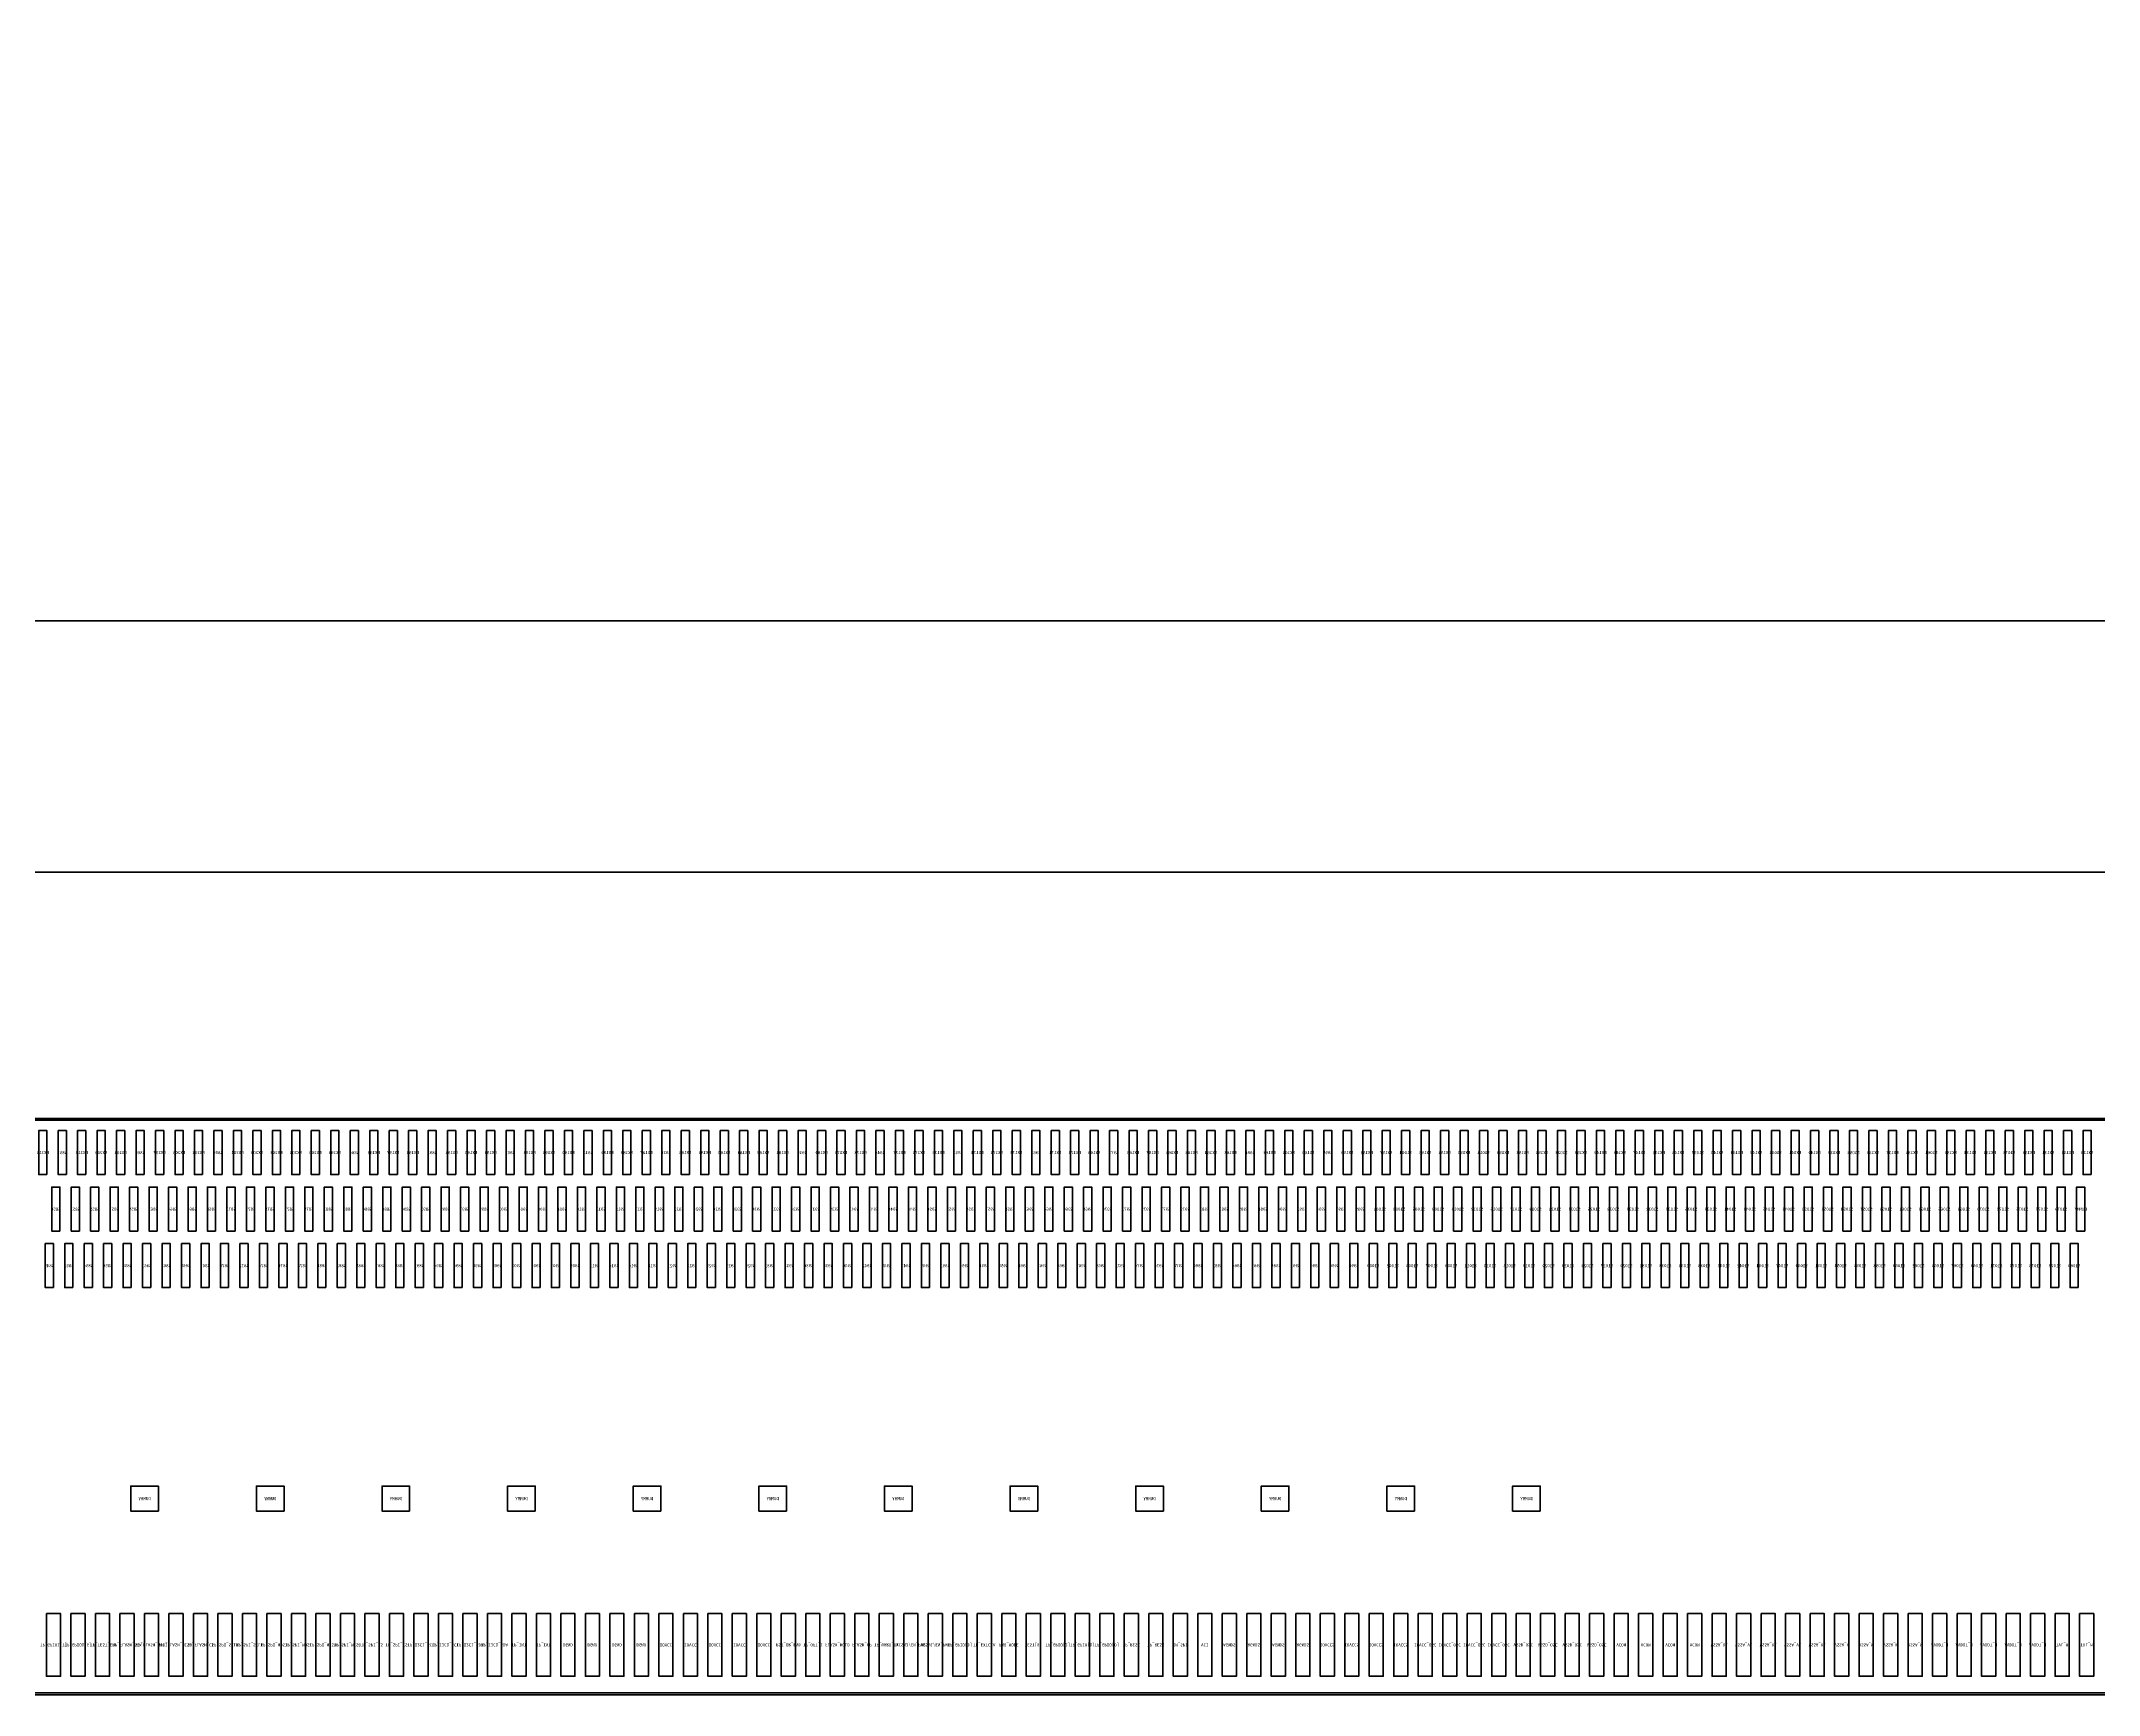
# Model space of a CAD drawing. Header units: inches. Extents: x 384 to 1427, y -468 to -47.
# Drawn here: x 1025.946 to 1029.222, y -290.273 to -287.64 of the extents above; entities that cross this region are included whole.
import ezdxf
from ezdxf.enums import TextEntityAlignment as Align

# ---------------------------------------------------------------- set-up
doc = ezdxf.new("R2010")
doc.units = ezdxf.units.IN
doc.header["$LTSCALE"] = 1.21
doc.header["$MEASUREMENT"] = 0
doc.layers.get('0').update_dxf_attribs({"linetype": 'CONTINUOUS'})
for name, color, linetype, lineweight in [('2ITO.drawing', 4, 'CONTINUOUS', 100), ('LABEL.drawing', 7, 'CONTINUOUS', 100), ('TFT_line.drawing', 3, 'CONTINUOUS', 100)]:
    doc.layers.add(name, color=color, linetype=linetype, lineweight=lineweight)
doc.layers.add('标 注', color=3, linetype='CONTINUOUS')
doc.styles.get("Standard").update_dxf_attribs({"font": 'txt', "width": 0.8})

# ---------------------------------------------------------------- blocks, each defined once
blk = doc.blocks.new('z_ILB3_NOT')
at = {"layer": 'TFT_line.drawing', "color": 3, "linetype": 'Continuous', "lineweight": 100}
blk.add_lwpolyline([(-0.01125, -0.05), (0.01125, -0.05), (0.01125, 0.05), (-0.01125, 0.05)], close=True, dxfattribs=at)
blk = doc.blocks.new('z_DMY1')
at = {"layer": 'TFT_line.drawing', "color": 3, "linetype": 'Continuous', "lineweight": 100}
blk.add_lwpolyline([(-0.022, -0.02), (0.022, -0.02), (0.022, 0.02), (-0.022, 0.02)], close=True, dxfattribs=at)
blk = doc.blocks.new('z_PAD_DUMMY_NOT')
at = {"color": 1, "linetype": 'Continuous', "lineweight": 100}
for p in [(-4.9, -0.1465), (-4.7, -0.1465), (-4.5, -0.1465), (-4.3, -0.1465), (-4.1, -0.1465), (-3.9, -0.1465), (-3.7, -0.1465), (-3.5, -0.1465), (-3.3, -0.1465), (-3.1, -0.1465), (-2.9, -0.1465), (-2.7, -0.1465)]:
    blk.add_blockref('z_DMY1', p, dxfattribs=at)
blk = doc.blocks.new('S_PAD_NOT')
at = {"layer": 'TFT_line.drawing', "color": 3, "linetype": 'Continuous', "lineweight": 100}
blk.add_lwpolyline([(-0.0065, -0.035), (0.0065, -0.035), (0.0065, 0.035), (-0.0065, 0.035)], close=True, dxfattribs=at)
blk = doc.blocks.new('ST7102_padlocation_NOT')
at = {"layer": 'TFT_line.drawing', "color": 3, "linetype": 'Continuous', "lineweight": 100}
for points in [[(-11.25, -0.459), (11.25, -0.459), (11.25, 0.459), (-11.25, 0.459)], [(-11.247, -0.456), (11.247, -0.456), (11.247, 0.456), (-11.247, 0.456)]]:
    blk.add_lwpolyline(points, close=True, dxfattribs=at)
at = {"color": 1, "linetype": 'Continuous', "lineweight": 100}
for name, p in [('S_PAD_NOT', (-5.7929, 0.4045)), ('S_PAD_NOT', (-5.7619, 0.4045)), ('S_PAD_NOT', (-5.7309, 0.4045)), ('S_PAD_NOT', (-5.6999, 0.4045)), ('S_PAD_NOT', (-5.6689, 0.4045)), ('S_PAD_NOT', (-5.6379, 0.4045)), ('S_PAD_NOT', (-5.6069, 0.4045)), ('S_PAD_NOT', (-5.5759, 0.4045)), ('S_PAD_NOT', (-5.5449, 0.4045)), ('S_PAD_NOT', (-5.5139, 0.4045)), ('S_PAD_NOT', (-5.4829, 0.4045)), ('S_PAD_NOT', (-5.4519, 0.4045)), ('S_PAD_NOT', (-5.4209, 0.4045)), ('S_PAD_NOT', (-5.3899, 0.4045)), ('S_PAD_NOT', (-5.3589, 0.4045)), ('S_PAD_NOT', (-5.3279, 0.4045)), ('S_PAD_NOT', (-5.2969, 0.4045)), ('S_PAD_NOT', (-5.2659, 0.4045)), ('S_PAD_NOT', (-5.2349, 0.4045)), ('S_PAD_NOT', (-5.2039, 0.4045)), ('S_PAD_NOT', (-5.1729, 0.4045)), ('S_PAD_NOT', (-5.1419, 0.4045)), ('S_PAD_NOT', (-5.1109, 0.4045)), ('S_PAD_NOT', (-5.0799, 0.4045)), ('S_PAD_NOT', (-5.0489, 0.4045)), ('S_PAD_NOT', (-5.0179, 0.4045)), ('S_PAD_NOT', (-4.9869, 0.4045)), ('S_PAD_NOT', (-4.9559, 0.4045)), ('S_PAD_NOT', (-4.9249, 0.4045)), ('S_PAD_NOT', (-4.8939, 0.4045)), ('S_PAD_NOT', (-4.8629, 0.4045)), ('S_PAD_NOT', (-4.8319, 0.4045)), ('S_PAD_NOT', (-4.8009, 0.4045)), ('S_PAD_NOT', (-4.7699, 0.4045)), ('S_PAD_NOT', (-4.7389, 0.4045)), ('S_PAD_NOT', (-4.7079, 0.4045)), ('S_PAD_NOT', (-4.6769, 0.4045)), ('S_PAD_NOT', (-4.6459, 0.4045)), ('S_PAD_NOT', (-4.6149, 0.4045)), ('S_PAD_NOT', (-4.5839, 0.4045)), ('S_PAD_NOT', (-4.5529, 0.4045)), ('S_PAD_NOT', (-4.5219, 0.4045)), ('S_PAD_NOT', (-4.4909, 0.4045)), ('S_PAD_NOT', (-4.4599, 0.4045)), ('S_PAD_NOT', (-4.4289, 0.4045)), ('S_PAD_NOT', (-4.3979, 0.4045)), ('S_PAD_NOT', (-4.3669, 0.4045)), ('S_PAD_NOT', (-4.3359, 0.4045)), ('S_PAD_NOT', (-4.3049, 0.4045)), ('S_PAD_NOT', (-4.2739, 0.4045)), ('S_PAD_NOT', (-4.2429, 0.4045)), ('S_PAD_NOT', (-4.2119, 0.4045)), ('S_PAD_NOT', (-4.1809, 0.4045)), ('S_PAD_NOT', (-4.1499, 0.4045)), ('S_PAD_NOT', (-4.1189, 0.4045)), ('S_PAD_NOT', (-4.0879, 0.4045)), ('S_PAD_NOT', (-4.0569, 0.4045)), ('S_PAD_NOT', (-4.0259, 0.4045)), ('S_PAD_NOT', (-3.9949, 0.4045)), ('S_PAD_NOT', (-3.9639, 0.4045)), ('S_PAD_NOT', (-3.9329, 0.4045)), ('S_PAD_NOT', (-3.9019, 0.4045)), ('S_PAD_NOT', (-3.8709, 0.4045)), ('S_PAD_NOT', (-3.8399, 0.4045)), ('S_PAD_NOT', (-3.8089, 0.4045)), ('S_PAD_NOT', (-3.7779, 0.4045)), ('S_PAD_NOT', (-3.7469, 0.4045)), ('S_PAD_NOT', (-3.7159, 0.4045)), ('S_PAD_NOT', (-3.6849, 0.4045)), ('S_PAD_NOT', (-3.6539, 0.4045)), ('S_PAD_NOT', (-3.6229, 0.4045)), ('S_PAD_NOT', (-3.5919, 0.4045)), ('S_PAD_NOT', (-3.5609, 0.4045)), ('S_PAD_NOT', (-3.5299, 0.4045)), ('S_PAD_NOT', (-3.4989, 0.4045)), ('S_PAD_NOT', (-3.4679, 0.4045)), ('S_PAD_NOT', (-3.4369, 0.4045)), ('S_PAD_NOT', (-3.4059, 0.4045)), ('S_PAD_NOT', (-3.3749, 0.4045)), ('S_PAD_NOT', (-3.3439, 0.4045)), ('S_PAD_NOT', (-3.3129, 0.4045)), ('S_PAD_NOT', (-3.2819, 0.4045)), ('S_PAD_NOT', (-3.2509, 0.4045)), ('S_PAD_NOT', (-3.2199, 0.4045)), ('S_PAD_NOT', (-3.1889, 0.4045)), ('S_PAD_NOT', (-3.1579, 0.4045)), ('S_PAD_NOT', (-3.1269, 0.4045)), ('S_PAD_NOT', (-3.0959, 0.4045)), ('S_PAD_NOT', (-3.0649, 0.4045)), ('S_PAD_NOT', (-3.0339, 0.4045)), ('S_PAD_NOT', (-3.0029, 0.4045)), ('S_PAD_NOT', (-2.9719, 0.4045)), ('S_PAD_NOT', (-2.9409, 0.4045)), ('S_PAD_NOT', (-2.9099, 0.4045)), ('S_PAD_NOT', (-2.8789, 0.4045)), ('S_PAD_NOT', (-2.8479, 0.4045)), ('S_PAD_NOT', (-2.8169, 0.4045)), ('S_PAD_NOT', (-2.7859, 0.4045)), ('S_PAD_NOT', (-2.7549, 0.4045)), ('S_PAD_NOT', (-2.7239, 0.4045)), ('S_PAD_NOT', (-2.6929, 0.4045)), ('S_PAD_NOT', (-2.6619, 0.4045)), ('S_PAD_NOT', (-2.6309, 0.4045)), ('S_PAD_NOT', (-2.5999, 0.4045)), ('S_PAD_NOT', (-2.5689, 0.4045)), ('S_PAD_NOT', (-2.5379, 0.4045)), ('z_PAD_DUMMY_NOT', (0, 0)), ('S_PAD_NOT', (-5.7826, 0.3145)), ('S_PAD_NOT', (-5.7516, 0.3145)), ('S_PAD_NOT', (-5.7206, 0.3145)), ('S_PAD_NOT', (-5.6896, 0.3145)), ('S_PAD_NOT', (-5.6586, 0.3145)), ('S_PAD_NOT', (-5.6276, 0.3145)), ('S_PAD_NOT', (-5.5966, 0.3145)), ('S_PAD_NOT', (-5.5656, 0.3145)), ('S_PAD_NOT', (-5.5346, 0.3145)), ('S_PAD_NOT', (-5.5036, 0.3145)), ('S_PAD_NOT', (-5.4726, 0.3145)), ('S_PAD_NOT', (-5.4416, 0.3145)), ('S_PAD_NOT', (-5.4106, 0.3145)), ('S_PAD_NOT', (-5.3796, 0.3145)), ('S_PAD_NOT', (-5.3486, 0.3145)), ('S_PAD_NOT', (-5.3176, 0.3145)), ('S_PAD_NOT', (-5.2866, 0.3145)), ('S_PAD_NOT', (-5.2556, 0.3145)), ('S_PAD_NOT', (-5.2246, 0.3145)), ('S_PAD_NOT', (-5.1936, 0.3145)), ('S_PAD_NOT', (-5.1626, 0.3145)), ('S_PAD_NOT', (-5.1316, 0.3145)), ('S_PAD_NOT', (-5.1006, 0.3145)), ('S_PAD_NOT', (-5.0696, 0.3145)), ('S_PAD_NOT', (-5.0386, 0.3145)), ('S_PAD_NOT', (-5.0076, 0.3145)), ('S_PAD_NOT', (-4.9766, 0.3145)), ('S_PAD_NOT', (-4.9456, 0.3145)), ('S_PAD_NOT', (-4.9146, 0.3145)), ('S_PAD_NOT', (-4.8836, 0.3145)), ('S_PAD_NOT', (-4.8526, 0.3145)), ('S_PAD_NOT', (-4.8216, 0.3145)), ('S_PAD_NOT', (-4.7906, 0.3145)), ('S_PAD_NOT', (-4.7596, 0.3145)), ('S_PAD_NOT', (-4.7286, 0.3145)), ('S_PAD_NOT', (-4.6976, 0.3145)), ('S_PAD_NOT', (-4.6666, 0.3145)), ('S_PAD_NOT', (-4.6356, 0.3145)), ('S_PAD_NOT', (-4.6046, 0.3145)), ('S_PAD_NOT', (-4.5736, 0.3145)), ('S_PAD_NOT', (-4.5426, 0.3145)), ('S_PAD_NOT', (-4.5116, 0.3145)), ('S_PAD_NOT', (-4.4806, 0.3145)), ('S_PAD_NOT', (-4.4496, 0.3145)), ('S_PAD_NOT', (-4.4186, 0.3145)), ('S_PAD_NOT', (-4.3876, 0.3145)), ('S_PAD_NOT', (-4.3566, 0.3145)), ('S_PAD_NOT', (-4.3256, 0.3145)), ('S_PAD_NOT', (-4.2946, 0.3145)), ('S_PAD_NOT', (-4.2636, 0.3145)), ('S_PAD_NOT', (-4.2326, 0.3145)), ('S_PAD_NOT', (-4.2016, 0.3145)), ('S_PAD_NOT', (-4.1706, 0.3145)), ('S_PAD_NOT', (-4.1396, 0.3145)), ('S_PAD_NOT', (-4.1086, 0.3145)), ('S_PAD_NOT', (-4.0776, 0.3145)), ('S_PAD_NOT', (-4.0466, 0.3145)), ('S_PAD_NOT', (-4.0156, 0.3145)), ('S_PAD_NOT', (-3.9846, 0.3145)), ('S_PAD_NOT', (-3.9536, 0.3145)), ('S_PAD_NOT', (-3.9226, 0.3145)), ('S_PAD_NOT', (-3.8916, 0.3145)), ('S_PAD_NOT', (-3.8606, 0.3145)), ('S_PAD_NOT', (-3.8296, 0.3145)), ('S_PAD_NOT', (-3.7986, 0.3145)), ('S_PAD_NOT', (-3.7676, 0.3145)), ('S_PAD_NOT', (-3.7366, 0.3145)), ('S_PAD_NOT', (-3.7056, 0.3145)), ('S_PAD_NOT', (-3.6746, 0.3145)), ('S_PAD_NOT', (-3.6436, 0.3145)), ('S_PAD_NOT', (-3.6126, 0.3145)), ('S_PAD_NOT', (-3.5816, 0.3145)), ('S_PAD_NOT', (-3.5506, 0.3145)), ('S_PAD_NOT', (-3.5196, 0.3145)), ('S_PAD_NOT', (-3.4886, 0.3145)), ('S_PAD_NOT', (-3.4576, 0.3145)), ('S_PAD_NOT', (-3.4266, 0.3145)), ('S_PAD_NOT', (-3.3956, 0.3145)), ('S_PAD_NOT', (-3.3646, 0.3145)), ('S_PAD_NOT', (-3.3336, 0.3145)), ('S_PAD_NOT', (-3.3026, 0.3145)), ('S_PAD_NOT', (-3.2716, 0.3145)), ('S_PAD_NOT', (-3.2406, 0.3145)), ('S_PAD_NOT', (-3.2096, 0.3145)), ('S_PAD_NOT', (-3.1786, 0.3145)), ('S_PAD_NOT', (-3.1476, 0.3145)), ('S_PAD_NOT', (-3.1166, 0.3145)), ('S_PAD_NOT', (-3.0856, 0.3145)), ('S_PAD_NOT', (-3.0546, 0.3145)), ('S_PAD_NOT', (-3.0236, 0.3145)), ('S_PAD_NOT', (-2.9926, 0.3145)), ('S_PAD_NOT', (-2.9616, 0.3145)), ('S_PAD_NOT', (-2.9306, 0.3145)), ('S_PAD_NOT', (-2.8996, 0.3145)), ('S_PAD_NOT', (-2.8686, 0.3145)), ('S_PAD_NOT', (-2.8376, 0.3145)), ('S_PAD_NOT', (-2.8066, 0.3145)), ('S_PAD_NOT', (-2.7756, 0.3145)), ('S_PAD_NOT', (-2.7446, 0.3145)), ('S_PAD_NOT', (-2.7136, 0.3145)), ('S_PAD_NOT', (-2.6826, 0.3145)), ('S_PAD_NOT', (-2.6516, 0.3145)), ('S_PAD_NOT', (-2.6206, 0.3145)), ('S_PAD_NOT', (-2.5896, 0.3145)), ('S_PAD_NOT', (-2.5586, 0.3145)), ('S_PAD_NOT', (-5.7723, 0.2245)), ('S_PAD_NOT', (-5.7413, 0.2245)), ('S_PAD_NOT', (-5.7103, 0.2245)), ('S_PAD_NOT', (-5.6793, 0.2245)), ('S_PAD_NOT', (-5.6483, 0.2245)), ('S_PAD_NOT', (-5.6173, 0.2245)), ('S_PAD_NOT', (-5.5863, 0.2245)), ('S_PAD_NOT', (-5.5553, 0.2245)), ('S_PAD_NOT', (-5.5243, 0.2245)), ('S_PAD_NOT', (-5.4933, 0.2245)), ('S_PAD_NOT', (-5.4623, 0.2245)), ('S_PAD_NOT', (-5.4313, 0.2245)), ('S_PAD_NOT', (-5.4003, 0.2245)), ('S_PAD_NOT', (-5.3693, 0.2245)), ('S_PAD_NOT', (-5.3383, 0.2245)), ('S_PAD_NOT', (-5.3073, 0.2245)), ('S_PAD_NOT', (-5.2763, 0.2245)), ('S_PAD_NOT', (-5.2453, 0.2245)), ('S_PAD_NOT', (-5.2143, 0.2245)), ('S_PAD_NOT', (-5.1833, 0.2245)), ('S_PAD_NOT', (-5.1523, 0.2245)), ('S_PAD_NOT', (-5.1213, 0.2245)), ('S_PAD_NOT', (-5.0903, 0.2245)), ('S_PAD_NOT', (-5.0593, 0.2245)), ('S_PAD_NOT', (-5.0283, 0.2245)), ('S_PAD_NOT', (-4.9973, 0.2245)), ('S_PAD_NOT', (-4.9663, 0.2245)), ('S_PAD_NOT', (-4.9353, 0.2245)), ('S_PAD_NOT', (-4.9043, 0.2245)), ('S_PAD_NOT', (-4.8733, 0.2245)), ('S_PAD_NOT', (-4.8423, 0.2245)), ('S_PAD_NOT', (-4.8113, 0.2245)), ('S_PAD_NOT', (-4.7803, 0.2245)), ('S_PAD_NOT', (-4.7493, 0.2245)), ('S_PAD_NOT', (-4.7183, 0.2245)), ('S_PAD_NOT', (-4.6873, 0.2245)), ('S_PAD_NOT', (-4.6563, 0.2245)), ('S_PAD_NOT', (-4.6253, 0.2245)), ('S_PAD_NOT', (-4.5943, 0.2245)), ('S_PAD_NOT', (-4.5633, 0.2245)), ('S_PAD_NOT', (-4.5323, 0.2245)), ('S_PAD_NOT', (-4.5013, 0.2245)), ('S_PAD_NOT', (-4.4703, 0.2245)), ('S_PAD_NOT', (-4.4393, 0.2245)), ('S_PAD_NOT', (-4.4083, 0.2245)), ('S_PAD_NOT', (-4.3773, 0.2245)), ('S_PAD_NOT', (-4.3463, 0.2245)), ('S_PAD_NOT', (-4.3153, 0.2245)), ('S_PAD_NOT', (-4.2843, 0.2245)), ('S_PAD_NOT', (-4.2533, 0.2245)), ('S_PAD_NOT', (-4.2223, 0.2245)), ('S_PAD_NOT', (-4.1913, 0.2245)), ('S_PAD_NOT', (-4.1603, 0.2245)), ('S_PAD_NOT', (-4.1293, 0.2245)), ('S_PAD_NOT', (-4.0983, 0.2245)), ('S_PAD_NOT', (-4.0673, 0.2245)), ('S_PAD_NOT', (-4.0363, 0.2245)), ('S_PAD_NOT', (-4.0053, 0.2245)), ('S_PAD_NOT', (-3.9743, 0.2245)), ('S_PAD_NOT', (-3.9433, 0.2245)), ('S_PAD_NOT', (-3.9123, 0.2245)), ('S_PAD_NOT', (-3.8813, 0.2245)), ('S_PAD_NOT', (-3.8503, 0.2245)), ('S_PAD_NOT', (-3.8193, 0.2245)), ('S_PAD_NOT', (-3.7883, 0.2245)), ('S_PAD_NOT', (-3.7573, 0.2245)), ('S_PAD_NOT', (-3.7263, 0.2245)), ('S_PAD_NOT', (-3.6953, 0.2245)), ('S_PAD_NOT', (-3.6643, 0.2245)), ('S_PAD_NOT', (-3.6333, 0.2245)), ('S_PAD_NOT', (-3.6023, 0.2245)), ('S_PAD_NOT', (-3.5713, 0.2245)), ('S_PAD_NOT', (-3.5403, 0.2245)), ('S_PAD_NOT', (-3.5093, 0.2245)), ('S_PAD_NOT', (-3.4783, 0.2245)), ('S_PAD_NOT', (-3.4473, 0.2245)), ('S_PAD_NOT', (-3.4163, 0.2245)), ('S_PAD_NOT', (-3.3853, 0.2245)), ('S_PAD_NOT', (-3.3543, 0.2245)), ('S_PAD_NOT', (-3.3233, 0.2245)), ('S_PAD_NOT', (-3.2923, 0.2245)), ('S_PAD_NOT', (-3.2613, 0.2245)), ('S_PAD_NOT', (-3.2303, 0.2245)), ('S_PAD_NOT', (-3.1993, 0.2245)), ('S_PAD_NOT', (-3.1683, 0.2245)), ('S_PAD_NOT', (-3.1373, 0.2245)), ('S_PAD_NOT', (-3.1063, 0.2245)), ('S_PAD_NOT', (-3.0753, 0.2245)), ('S_PAD_NOT', (-3.0443, 0.2245)), ('S_PAD_NOT', (-3.0133, 0.2245)), ('S_PAD_NOT', (-2.9823, 0.2245)), ('S_PAD_NOT', (-2.9513, 0.2245)), ('S_PAD_NOT', (-2.9203, 0.2245)), ('S_PAD_NOT', (-2.8893, 0.2245)), ('S_PAD_NOT', (-2.8583, 0.2245)), ('S_PAD_NOT', (-2.8273, 0.2245)), ('S_PAD_NOT', (-2.7963, 0.2245)), ('S_PAD_NOT', (-2.7653, 0.2245)), ('S_PAD_NOT', (-2.7343, 0.2245)), ('S_PAD_NOT', (-2.7033, 0.2245)), ('S_PAD_NOT', (-2.6723, 0.2245)), ('S_PAD_NOT', (-2.6413, 0.2245)), ('S_PAD_NOT', (-2.6103, 0.2245)), ('S_PAD_NOT', (-2.5793, 0.2245)), ('S_PAD_NOT', (-2.5483, 0.2245))]:
    blk.add_blockref(name, p, dxfattribs=at)
at = {"color": 1, "linetype": 'Continuous', "lineweight": 100, "rotation": 180}
for p in [(-5.792, -0.3795), (-5.753, -0.3795), (-5.714, -0.3795), (-5.675, -0.3795), (-5.636, -0.3795), (-5.597, -0.3795), (-5.558, -0.3795), (-5.519, -0.3795), (-5.48, -0.3795), (-5.441, -0.3795), (-5.402, -0.3795), (-5.363, -0.3795), (-5.324, -0.3795), (-5.285, -0.3795), (-5.246, -0.3795), (-5.207, -0.3795), (-5.168, -0.3795), (-5.129, -0.3795), (-5.09, -0.3795), (-5.051, -0.3795), (-5.012, -0.3795), (-4.973, -0.3795), (-4.934, -0.3795), (-4.895, -0.3795), (-4.856, -0.3795), (-4.817, -0.3795), (-4.778, -0.3795), (-4.739, -0.3795), (-4.7, -0.3795), (-4.661, -0.3795), (-4.622, -0.3795), (-4.583, -0.3795), (-4.544, -0.3795), (-4.505, -0.3795), (-4.466, -0.3795), (-4.427, -0.3795), (-4.388, -0.3795), (-4.349, -0.3795), (-4.31, -0.3795), (-4.271, -0.3795), (-4.232, -0.3795), (-4.193, -0.3795), (-4.154, -0.3795), (-4.115, -0.3795), (-4.076, -0.3795), (-4.037, -0.3795), (-3.998, -0.3795), (-3.959, -0.3795), (-3.92, -0.3795), (-3.881, -0.3795), (-3.842, -0.3795), (-3.803, -0.3795), (-3.764, -0.3795), (-3.725, -0.3795), (-3.686, -0.3795), (-3.647, -0.3795), (-3.608, -0.3795), (-3.569, -0.3795), (-3.53, -0.3795), (-3.491, -0.3795), (-3.452, -0.3795), (-3.413, -0.3795), (-3.374, -0.3795), (-3.335, -0.3795), (-3.296, -0.3795), (-3.257, -0.3795), (-3.218, -0.3795), (-3.179, -0.3795), (-3.14, -0.3795), (-3.101, -0.3795), (-3.062, -0.3795), (-3.023, -0.3795), (-2.984, -0.3795), (-2.945, -0.3795), (-2.906, -0.3795), (-2.867, -0.3795), (-2.828, -0.3795), (-2.789, -0.3795), (-2.75, -0.3795), (-2.711, -0.3795), (-2.672, -0.3795), (-2.633, -0.3795), (-2.594, -0.3795), (-2.555, -0.3795)]:
    blk.add_blockref('z_ILB3_NOT', p, dxfattribs=at)
at = {"layer": 'LABEL.drawing', "color": 7, "linetype": 'Continuous', "lineweight": 100}
for s, p in [('RX129', (-5.7929, 0.4045)), ('RX130', (-5.7619, 0.4045)), ('RX131', (-5.7309, 0.4045)), ('RX132', (-5.6999, 0.4045)), ('S1073', (-5.6689, 0.4045)), ('RX133', (-5.6379, 0.4045)), ('RX134', (-5.6069, 0.4045)), ('RX135', (-5.5759, 0.4045)), ('S1064', (-5.5449, 0.4045)), ('RX136', (-5.5139, 0.4045)), ('RX137', (-5.4829, 0.4045)), ('RX138', (-5.4519, 0.4045)), ('S1055', (-5.4209, 0.4045)), ('RX139', (-5.3899, 0.4045)), ('RX140', (-5.3589, 0.4045)), ('RX141', (-5.3279, 0.4045)), ('S1046', (-5.2969, 0.4045)), ('RX142', (-5.2659, 0.4045)), ('RX143', (-5.2349, 0.4045)), ('RX144', (-5.2039, 0.4045)), ('S1037', (-5.1729, 0.4045)), ('RX145', (-5.1419, 0.4045)), ('RX146', (-5.1109, 0.4045)), ('RX147', (-5.0799, 0.4045)), ('RX148', (-5.0489, 0.4045)), ('RX149', (-5.0179, 0.4045)), ('RX150', (-4.9869, 0.4045)), ('S1022', (-4.9559, 0.4045)), ('RX151', (-4.9249, 0.4045)), ('RX152', (-4.8939, 0.4045)), ('RX153', (-4.8629, 0.4045)), ('S1013', (-4.8319, 0.4045)), ('RX154', (-4.8009, 0.4045)), ('RX155', (-4.7699, 0.4045)), ('RX156', (-4.7389, 0.4045)), ('S1004', (-4.7079, 0.4045)), ('RX157', (-4.6769, 0.4045)), ('RX158', (-4.6459, 0.4045)), ('RX159', (-4.6149, 0.4045)), ('S995', (-4.5839, 0.4045)), ('RX160', (-4.5529, 0.4045)), ('RX161', (-4.5219, 0.4045)), ('RX162', (-4.4909, 0.4045)), ('S986', (-4.4599, 0.4045)), ('RX163', (-4.4289, 0.4045)), ('RX164', (-4.3979, 0.4045)), ('RX165', (-4.3669, 0.4045)), ('RX166', (-4.3359, 0.4045)), ('RX167', (-4.3049, 0.4045)), ('RX168', (-4.2739, 0.4045)), ('S971', (-4.2429, 0.4045)), ('RX169', (-4.2119, 0.4045)), ('RX170', (-4.1809, 0.4045)), ('RX171', (-4.1499, 0.4045)), ('S962', (-4.1189, 0.4045)), ('RX172', (-4.0879, 0.4045)), ('RX173', (-4.0569, 0.4045)), ('RX174', (-4.0259, 0.4045)), ('S953', (-3.9949, 0.4045)), ('RX175', (-3.9639, 0.4045)), ('RX176', (-3.9329, 0.4045)), ('RX177', (-3.9019, 0.4045)), ('S944', (-3.8709, 0.4045)), ('RX178', (-3.8399, 0.4045)), ('RX179', (-3.8089, 0.4045)), ('RX180', (-3.7779, 0.4045)), ('S935', (-3.7469, 0.4045)), ('RX181', (-3.7159, 0.4045)), ('RX182', (-3.6849, 0.4045)), ('RX183', (-3.6539, 0.4045)), ('RX184', (-3.6229, 0.4045)), ('RX185', (-3.5919, 0.4045)), ('RX186', (-3.5609, 0.4045)), ('S920', (-3.5299, 0.4045)), ('RX187', (-3.4989, 0.4045)), ('RX188', (-3.4679, 0.4045)), ('RX189', (-3.4369, 0.4045)), ('S911', (-3.4059, 0.4045)), ('RX190', (-3.3749, 0.4045)), ('RX191', (-3.3439, 0.4045)), ('RX192', (-3.3129, 0.4045)), ('S902', (-3.2819, 0.4045)), ('RX193', (-3.2509, 0.4045)), ('RX194', (-3.2199, 0.4045)), ('RX195', (-3.1889, 0.4045)), ('S893', (-3.1579, 0.4045)), ('RX196', (-3.1269, 0.4045)), ('RX197', (-3.0959, 0.4045)), ('RX198', (-3.0649, 0.4045)), ('S884', (-3.0339, 0.4045)), ('RX199', (-3.0029, 0.4045)), ('RX200', (-2.9719, 0.4045)), ('RX201', (-2.9409, 0.4045)), ('RX202', (-2.9099, 0.4045)), ('RX203', (-2.8789, 0.4045)), ('RX204', (-2.8479, 0.4045)), ('S869', (-2.8169, 0.4045)), ('RX205', (-2.7859, 0.4045)), ('RX206', (-2.7549, 0.4045)), ('RX207', (-2.7239, 0.4045)), ('S860', (-2.6929, 0.4045)), ('RX208', (-2.6619, 0.4045)), ('RX209', (-2.6309, 0.4045)), ('RX210', (-2.5999, 0.4045)), ('S851', (-2.5689, 0.4045)), ('RX211', (-2.5379, 0.4045)), ('DUMMY', (-5.7826, 0.3145)), ('S1079', (-5.7516, 0.3145)), ('S1077', (-5.7206, 0.3145)), ('S1075', (-5.6896, 0.3145)), ('S1072', (-5.6586, 0.3145)), ('S1070', (-5.6276, 0.3145)), ('S1068', (-5.5966, 0.3145)), ('S1066', (-5.5656, 0.3145)), ('S1063', (-5.5346, 0.3145)), ('S1061', (-5.5036, 0.3145)), ('S1059', (-5.4726, 0.3145)), ('S1057', (-5.4416, 0.3145)), ('S1054', (-5.4106, 0.3145)), ('S1052', (-5.3796, 0.3145)), ('S1050', (-5.3486, 0.3145)), ('S1048', (-5.3176, 0.3145)), ('S1045', (-5.2866, 0.3145)), ('S1043', (-5.2556, 0.3145)), ('S1041', (-5.2246, 0.3145)), ('S1039', (-5.1936, 0.3145)), ('S1036', (-5.1626, 0.3145)), ('S1034', (-5.1316, 0.3145)), ('S1032', (-5.1006, 0.3145)), ('S1030', (-5.0696, 0.3145)), ('S1028', (-5.0386, 0.3145)), ('S1026', (-5.0076, 0.3145)), ('S1024', (-4.9766, 0.3145)), ('S1021', (-4.9456, 0.3145)), ('S1019', (-4.9146, 0.3145)), ('S1017', (-4.8836, 0.3145)), ('S1015', (-4.8526, 0.3145)), ('S1012', (-4.8216, 0.3145)), ('S1010', (-4.7906, 0.3145)), ('S1008', (-4.7596, 0.3145)), ('S1006', (-4.7286, 0.3145)), ('S1003', (-4.6976, 0.3145)), ('S1001', (-4.6666, 0.3145)), ('S999', (-4.6356, 0.3145)), ('S997', (-4.6046, 0.3145)), ('S994', (-4.5736, 0.3145)), ('S992', (-4.5426, 0.3145)), ('S990', (-4.5116, 0.3145)), ('S988', (-4.4806, 0.3145)), ('S985', (-4.4496, 0.3145)), ('S983', (-4.4186, 0.3145)), ('S981', (-4.3876, 0.3145)), ('S979', (-4.3566, 0.3145)), ('S977', (-4.3256, 0.3145)), ('S975', (-4.2946, 0.3145)), ('S973', (-4.2636, 0.3145)), ('S970', (-4.2326, 0.3145)), ('S968', (-4.2016, 0.3145)), ('S966', (-4.1706, 0.3145)), ('S964', (-4.1396, 0.3145)), ('S961', (-4.1086, 0.3145)), ('S959', (-4.0776, 0.3145)), ('S957', (-4.0466, 0.3145)), ('S955', (-4.0156, 0.3145)), ('S952', (-3.9846, 0.3145)), ('S950', (-3.9536, 0.3145)), ('S948', (-3.9226, 0.3145)), ('S946', (-3.8916, 0.3145)), ('S943', (-3.8606, 0.3145)), ('S941', (-3.8296, 0.3145)), ('S939', (-3.7986, 0.3145)), ('S937', (-3.7676, 0.3145)), ('S934', (-3.7366, 0.3145)), ('S932', (-3.7056, 0.3145)), ('S930', (-3.6746, 0.3145)), ('S928', (-3.6436, 0.3145)), ('S926', (-3.6126, 0.3145)), ('S924', (-3.5816, 0.3145)), ('S922', (-3.5506, 0.3145)), ('S919', (-3.5196, 0.3145)), ('S917', (-3.4886, 0.3145)), ('S915', (-3.4576, 0.3145)), ('S913', (-3.4266, 0.3145)), ('S910', (-3.3956, 0.3145)), ('S908', (-3.3646, 0.3145)), ('S906', (-3.3336, 0.3145)), ('S904', (-3.3026, 0.3145)), ('S901', (-3.2716, 0.3145)), ('S899', (-3.2406, 0.3145)), ('S897', (-3.2096, 0.3145)), ('S895', (-3.1786, 0.3145)), ('S892', (-3.1476, 0.3145)), ('S890', (-3.1166, 0.3145)), ('S888', (-3.0856, 0.3145)), ('S886', (-3.0546, 0.3145)), ('S883', (-3.0236, 0.3145)), ('S881', (-2.9926, 0.3145)), ('S879', (-2.9616, 0.3145)), ('S877', (-2.9306, 0.3145)), ('S875', (-2.8996, 0.3145)), ('S873', (-2.8686, 0.3145)), ('S871', (-2.8376, 0.3145)), ('S868', (-2.8066, 0.3145)), ('S866', (-2.7756, 0.3145)), ('S864', (-2.7446, 0.3145)), ('S862', (-2.7136, 0.3145)), ('S859', (-2.6826, 0.3145)), ('S857', (-2.6516, 0.3145)), ('S855', (-2.6206, 0.3145)), ('S853', (-2.5896, 0.3145)), ('S850', (-2.5586, 0.3145)), ('S1080', (-5.7723, 0.2245)), ('S1078', (-5.7413, 0.2245)), ('S1076', (-5.7103, 0.2245)), ('S1074', (-5.6793, 0.2245)), ('S1071', (-5.6483, 0.2245)), ('S1069', (-5.6173, 0.2245)), ('S1067', (-5.5863, 0.2245)), ('S1065', (-5.5553, 0.2245)), ('S1062', (-5.5243, 0.2245)), ('S1060', (-5.4933, 0.2245)), ('S1058', (-5.4623, 0.2245)), ('S1056', (-5.4313, 0.2245)), ('S1053', (-5.4003, 0.2245)), ('S1051', (-5.3693, 0.2245)), ('S1049', (-5.3383, 0.2245)), ('S1047', (-5.3073, 0.2245)), ('S1044', (-5.2763, 0.2245)), ('S1042', (-5.2453, 0.2245)), ('S1040', (-5.2143, 0.2245)), ('S1038', (-5.1833, 0.2245)), ('S1035', (-5.1523, 0.2245)), ('S1033', (-5.1213, 0.2245)), ('S1031', (-5.0903, 0.2245)), ('S1029', (-5.0593, 0.2245)), ('S1027', (-5.0283, 0.2245)), ('S1025', (-4.9973, 0.2245)), ('S1023', (-4.9663, 0.2245)), ('S1020', (-4.9353, 0.2245)), ('S1018', (-4.9043, 0.2245)), ('S1016', (-4.8733, 0.2245)), ('S1014', (-4.8423, 0.2245)), ('S1011', (-4.8113, 0.2245)), ('S1009', (-4.7803, 0.2245)), ('S1007', (-4.7493, 0.2245)), ('S1005', (-4.7183, 0.2245)), ('S1002', (-4.6873, 0.2245)), ('S1000', (-4.6563, 0.2245)), ('S998', (-4.6253, 0.2245)), ('S996', (-4.5943, 0.2245)), ('S993', (-4.5633, 0.2245)), ('S991', (-4.5323, 0.2245)), ('S989', (-4.5013, 0.2245)), ('S987', (-4.4703, 0.2245)), ('S984', (-4.4393, 0.2245)), ('S982', (-4.4083, 0.2245)), ('S980', (-4.3773, 0.2245)), ('S978', (-4.3463, 0.2245)), ('S976', (-4.3153, 0.2245)), ('S974', (-4.2843, 0.2245)), ('S972', (-4.2533, 0.2245)), ('S969', (-4.2223, 0.2245)), ('S967', (-4.1913, 0.2245)), ('S965', (-4.1603, 0.2245)), ('S963', (-4.1293, 0.2245)), ('S960', (-4.0983, 0.2245)), ('S958', (-4.0673, 0.2245)), ('S956', (-4.0363, 0.2245)), ('S954', (-4.0053, 0.2245)), ('S951', (-3.9743, 0.2245)), ('S949', (-3.9433, 0.2245)), ('S947', (-3.9123, 0.2245)), ('S945', (-3.8813, 0.2245)), ('S942', (-3.8503, 0.2245)), ('S940', (-3.8193, 0.2245)), ('S938', (-3.7883, 0.2245)), ('S936', (-3.7573, 0.2245)), ('S933', (-3.7263, 0.2245)), ('S931', (-3.6953, 0.2245)), ('S929', (-3.6643, 0.2245)), ('S927', (-3.6333, 0.2245)), ('S925', (-3.6023, 0.2245)), ('S923', (-3.5713, 0.2245)), ('S921', (-3.5403, 0.2245)), ('S918', (-3.5093, 0.2245)), ('S916', (-3.4783, 0.2245)), ('S914', (-3.4473, 0.2245)), ('S912', (-3.4163, 0.2245)), ('S909', (-3.3853, 0.2245)), ('S907', (-3.3543, 0.2245)), ('S905', (-3.3233, 0.2245)), ('S903', (-3.2923, 0.2245)), ('S900', (-3.2613, 0.2245)), ('S898', (-3.2303, 0.2245)), ('S896', (-3.1993, 0.2245)), ('S894', (-3.1683, 0.2245)), ('S891', (-3.1373, 0.2245)), ('S889', (-3.1063, 0.2245)), ('S887', (-3.0753, 0.2245)), ('S885', (-3.0443, 0.2245)), ('S882', (-3.0133, 0.2245)), ('S880', (-2.9823, 0.2245)), ('S878', (-2.9513, 0.2245)), ('S876', (-2.9203, 0.2245)), ('S874', (-2.8893, 0.2245)), ('S872', (-2.8583, 0.2245)), ('S870', (-2.8273, 0.2245)), ('S867', (-2.7963, 0.2245)), ('S865', (-2.7653, 0.2245)), ('S863', (-2.7343, 0.2245)), ('S861', (-2.7033, 0.2245)), ('S858', (-2.6723, 0.2245)), ('S856', (-2.6413, 0.2245)), ('S854', (-2.6103, 0.2245)), ('S852', (-2.5793, 0.2245)), ('S849', (-2.5483, 0.2245)), ('DUMMY', (-4.9, -0.1465)), ('DUMMY', (-4.7, -0.1465)), ('DUMMY', (-4.5, -0.1465)), ('DUMMY', (-4.3, -0.1465)), ('DUMMY', (-4.1, -0.1465)), ('DUMMY', (-3.9, -0.1465)), ('DUMMY', (-3.7, -0.1465)), ('DUMMY', (-3.5, -0.1465)), ('DUMMY', (-3.3, -0.1465)), ('DUMMY', (-3.1, -0.1465)), ('DUMMY', (-2.9, -0.1465)), ('DUMMY', (-2.7, -0.1465))]:
    blk.add_text(s, height=0.005, dxfattribs=at).set_placement(p, align=Align.MIDDLE_CENTER)
for s, p in [('TVL_M', (-5.792, -0.3795)), ('TVL_M', (-5.753, -0.3795)), ('AVDDT_M', (-5.714, -0.3795)), ('AVDDT_M', (-5.675, -0.3795)), ('AVDDT_M', (-5.636, -0.3795)), ('AVDDT_M', (-5.597, -0.3795)), ('AVDDT_M', (-5.558, -0.3795)), ('VSSA_M', (-5.519, -0.3795)), ('VSSA_M', (-5.48, -0.3795)), ('VSSA_M', (-5.441, -0.3795)), ('VSSA_M', (-5.402, -0.3795)), ('VSSA_VL', (-5.363, -0.3795)), ('VSSA_VL', (-5.324, -0.3795)), ('VSSA_VL', (-5.285, -0.3795)), ('VSSA_VL', (-5.246, -0.3795)), ('VSSA_VL', (-5.207, -0.3795)), ('VCOM', (-5.168, -0.3795)), ('VCOM', (-5.129, -0.3795)), ('VCOM', (-5.09, -0.3795)), ('VCOM', (-5.051, -0.3795)), ('VSSD_OSC', (-5.012, -0.3795)), ('VSSD_OSC', (-4.973, -0.3795)), ('VSSD_OSC', (-4.934, -0.3795)), ('VSSD_OSC', (-4.895, -0.3795)), ('IOVCC_OSC', (-4.856, -0.3795)), ('IOVCC_OSC', (-4.817, -0.3795)), ('IOVCC_OSC', (-4.778, -0.3795)), ('IOVCC_OSC', (-4.739, -0.3795)), ('IOVCCS', (-4.7, -0.3795)), ('IOVCCS', (-4.661, -0.3795)), ('IOVCCS', (-4.622, -0.3795)), ('IOVCCS', (-4.583, -0.3795)), ('AGNDS', (-4.544, -0.3795)), ('AGNDS', (-4.505, -0.3795)), ('AGNDS', (-4.466, -0.3795)), ('AGNDS', (-4.427, -0.3795)), ('VCI', (-4.388, -0.3795)), ('IM_SPI', (-4.349, -0.3795)), ('TP_RESX', (-4.31, -0.3795)), ('TP_RESX', (-4.271, -0.3795)), ('TP_GPIO[0]', (-4.232, -0.3795)), ('TP_GPIO[1]', (-4.193, -0.3795)), ('TP_GPIO[2]', (-4.154, -0.3795)), ('TEST[9]', (-4.115, -0.3795)), ('PWR_MODE', (-4.076, -0.3795)), ('TP_EXTCLK', (-4.037, -0.3795)), ('TP_GPIO[3]', (-3.998, -0.3795)), ('VCSW1/EN_PWR', (-3.959, -0.3795)), ('VCSW2/EN_PWR', (-3.92, -0.3795)), ('TP_UART_TX', (-3.881, -0.3795)), ('FLASH_WP', (-3.842, -0.3795)), ('FLASH_HOLD', (-3.803, -0.3795)), ('TP_OPT_1', (-3.764, -0.3795)), ('RST_OR_ENB', (-3.725, -0.3795)), ('IOVCC', (-3.686, -0.3795)), ('IOVCC', (-3.647, -0.3795)), ('IOVCC', (-3.608, -0.3795)), ('IOVCC', (-3.569, -0.3795)), ('IOVCC', (-3.53, -0.3795)), ('DGND', (-3.491, -0.3795)), ('DGND', (-3.452, -0.3795)), ('DGND', (-3.413, -0.3795)), ('DGND', (-3.374, -0.3795)), ('TP_INT', (-3.335, -0.3795)), ('TP_INT', (-3.296, -0.3795)), ('TP_I2C1_SDA', (-3.257, -0.3795)), ('TP_I2C1_SDA', (-3.218, -0.3795)), ('TP_I2C1_SCL', (-3.179, -0.3795)), ('TP_I2C1_SCL', (-3.14, -0.3795)), ('TP_SPI_CS', (-3.101, -0.3795)), ('TP_SPI_CS', (-3.062, -0.3795)), ('TP_SPI_MISO', (-3.023, -0.3795)), ('TP_SPI_MISO', (-2.984, -0.3795)), ('TP_SPI_MOSI', (-2.945, -0.3795)), ('TP_SPI_MOSI', (-2.906, -0.3795)), ('TP_SPI_SCLK', (-2.867, -0.3795)), ('TP_SPI_SCLK', (-2.828, -0.3795)), ('TP_FLASH_CS', (-2.789, -0.3795)), ('TP_FLASH_MISO', (-2.75, -0.3795)), ('TP_FLASH_MOSI', (-2.711, -0.3795)), ('TP_FLASH_SCK', (-2.672, -0.3795)), ('TP_TEST_EN', (-2.633, -0.3795)), ('TP_GPIO1[6]', (-2.594, -0.3795)), ('TP_GPIO1[7]', (-2.555, -0.3795))]:
    blk.add_text(s, height=0.005, rotation=180, dxfattribs=at).set_placement(p, align=Align.MIDDLE_CENTER)
blk = doc.blocks.new('ic_all')
at = {"color": 1, "linetype": 'Continuous', "lineweight": 100, "xscale": -1}
blk.add_blockref('ST7102_padlocation_NOT', (0, 0), dxfattribs=at)
blk = doc.blocks.new('zw$7216')
at = {"layer": '2ITO.drawing', "linetype": 'Continuous', "lineweight": 100}
blk.add_lwpolyline([(-28.98, -48.2), (28.98, -48.2), (28.98, 47.7), (-28.98, 47.7)], close=True, dxfattribs=at)
at = {"layer": '2ITO.drawing', "color": 6}
blk.add_lwpolyline([(-28.78, 47.5), (28.78, 47.5), (28.78, -47.8), (-28.78, -47.8)], close=True, dxfattribs=at)
at = {"layer": '2ITO.drawing', "linetype": 'Continuous', "lineweight": 100}
blk.add_blockref('ic_all', (0, -49.051), dxfattribs=at)

msp = doc.modelspace()

# ---------------------------------------------------------------- block references
at = {"layer": '标 注', "color": 5}
msp.add_blockref('zw$7216', (1023.4104, -240.763), dxfattribs=at)

doc.saveas('drawing.dxf')
